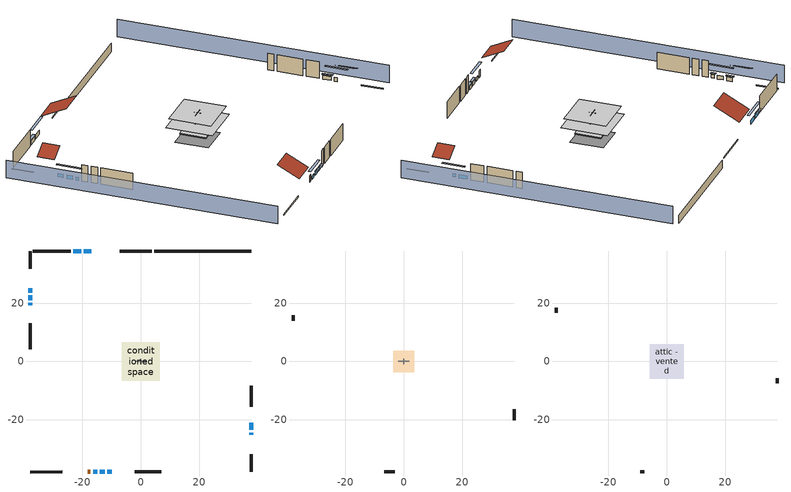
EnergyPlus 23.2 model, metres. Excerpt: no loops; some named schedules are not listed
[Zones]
conditioned space
 floor to garage (Floor1 construction): -3.66,-3.66 -3.66,3.66 3.66,3.66 3.66,-3.66 z0.3
 floor adiabatic (AdiabaticFloorConstruction): -6.51,-6.51 -6.51,6.51 6.51,6.51 6.51,-6.51 z2.74
 floor foundation (Slab2 construction): -4.6,-4.6 -4.6,4.6 4.6,4.6 4.6,-4.6 z-2.13
 wall outside (RimJoist1 construction): 3.77,37.8 -7.14,37.8 z0.3:0.61
 wall outside (RimJoist2 construction): 37.8,-37.8 37.8,-31.73 z0.3:0.61
 wall outside (RimJoist3 construction): -37.8,-37.8 -26.89,-37.8 z0.3:0.61
 wall outside (RimJoist4 construction): -37.8,37.8 -37.8,31.73 z0.3:0.61
 wall outside (AdiabaticWallConstruction 1): -18.15,-37.8 -17.24,-37.8 z0.3:2.34
 wall outside (AdiabaticWallConstruction): -16.89,37.8 -19.51,37.8 / -20.44,37.8 -23.06,37.8 z0.3:1.49; -37.8,25.14 -37.8,23.52 / 37.8,-23.37 37.8,-21 / -13.96,-37.8 -12.38,-37.8 / -37.8,22.59 -37.8,20.97 z0.3:1.37; 37.8,-25.14 37.8,-24.3 z0.3:1.4; -16.31,-37.8 -14.89,-37.8 z0.3:1.25; -11.45,-37.8 -9.92,-37.8 / -37.8,20.04 -37.8,19.27 z0.3:1.34
 wall outside (Wall3 construction): -23.99,37.8 -36.87,37.8 z0.3:5.18
 wall outside (Wall4 construction): 37.8,-15.49 37.8,-8.33 z0.3:5.18
 wall outside (Wall7 construction): -2.11,-37.8 7.07,-37.8 z0.3:5.18
 wall outside (Wall8 construction): -37.8,13.07 -37.8,4.24 z0.3:5.18
 wall foundation (FoundationWall1 construction): 37.8,37.8 4.7,37.8 z-2.13:0.3
 wall to garage (Wall5 construction): -1.83,0 1.83,0 z0.3:5.18
 wall to garage (Wall6 construction): 0,-0.91 0,0.91 z0.3:5.18
 window (WindowConstruction): -16.89,37.8 -19.51,37.8 z0.3:1.49
 window (WindowConstruction 9): -37.8,25.14 -37.8,23.52 z0.3:1.37
 window (WindowConstruction 1): -20.44,37.8 -23.06,37.8 z0.3:1.49
 window (WindowConstruction 2): 37.8,-25.14 37.8,-24.3 z0.3:1.4
 window (WindowConstruction 3): 37.8,-23.37 37.8,-21 z0.3:1.37
 window (WindowConstruction 4): -16.31,-37.8 -14.89,-37.8 z0.3:1.25
 window (WindowConstruction 5): -13.96,-37.8 -12.38,-37.8 z0.3:1.37
 window (WindowConstruction 6): -11.45,-37.8 -9.92,-37.8 z0.3:1.34
 window (WindowConstruction 7): -37.8,22.59 -37.8,20.97 z0.3:1.37
 window (WindowConstruction 8): -37.8,20.04 -37.8,19.27 z0.3:1.34
 door (Door): -18.15,-37.8 -17.24,-37.8 z0.3:2.34
 ceiling adiabatic (AdiabaticFloorConstruction): 6.51,-6.51 6.51,6.51 -6.51,6.51 -6.51,-6.51 z2.74
garage
 floor foundation (Slab1 construction): -3.66,-3.66 -3.66,3.66 3.66,3.66 3.66,-3.66 z0
 wall outside (Wall1 construction): 37.8,-20.08 37.8,-16.42 z0.3:5.18
 wall outside (Wall12 construction): -37.8,15.83 -37.8,14 z0.3:5.18
 wall outside (Wall2 construction): -6.7,-37.8 -3.04,-37.8 z0.3:5.18
attic - vented
 floor to conditioned space (Floor2 construction Reversed): -5.88,-5.88 -5.88,5.88 5.88,5.88 5.88,-5.88 z5.18
 wall outside (Wall10 construction): -37.8,18.34 -37.8,16.76 z0.3:5.18
 wall outside (Wall11 construction): -9,-37.8 -7.62,-37.8 z0.3:5.18
 wall outside (Wall9 construction): 37.8,-7.4 37.8,-5.81 z0.3:5.18
 roof outside (Roof1 construction): -15.96,37.8,5.18 -15.96,30.74,8.71 -8.07,30.74,8.71 -8.07,37.8,5.18
 roof outside (Roof2 construction): 37.8,-26.07,5.18 33.56,-26.07,7.3 33.56,-30.81,7.3 37.8,-30.81,5.18
 roof outside (Roof3 construction): -37.8,26.07,5.18 -33.56,26.07,7.3 -33.56,30.81,7.3 -37.8,30.81,5.18
 roof outside (Roof4 construction): -19.08,-37.8,5.18 -19.08,-31.65,8.26 -25.96,-31.65,8.26 -25.96,-37.8,5.18
shading: -42.37,37.8 -42.37,-37.8 / 42.37,-37.8 42.37,37.8 z0:5.18; -22.25,37.8 -14.15,37.8 -14.15,38.41 -22.25,38.41 z4.24; -37.8,23.22 -37.8,25.45 -38.41,25.45 -38.41,23.22 z1.68; -23.36,37.8 -20.13,37.8 -20.13,38.41 -23.36,38.41 z1.8; 37.8,-21.56 37.8,-27.88 38.41,-27.88 38.41,-21.56 z4.15; 37.8,-20.7 37.8,-23.68 38.41,-23.68 38.41,-20.7 z1.68; -12.15,-37.8 -19.05,-37.8 -19.05,-38.41 -12.15,-38.41 z3.99; -12.07,-37.8 -14.27,-37.8 -14.27,-38.41 -12.07,-38.41 z1.68; -9.62,-37.8 -11.75,-37.8 -11.75,-38.41 -9.62,-38.41 z1.65; -37.8,18.23 -37.8,25.33 -38.41,25.33 -38.41,18.23 z4.11; -37.8,18.97 -37.8,20.35 -38.41,20.35 -38.41,18.97 z1.65
[Building]
Building 1: Terrain=Suburbs
[Site:Location]
Ohio State Universi_OH_USA: Latitude {deg}=40.07; Longitude {deg}=-83.07; Time Zone {hr}=-5; Elevation {m}=283
[Site:GroundTemperature:Shallow]
7.2096, 5.15716, 4.99279, 5.96678, 9.8768, 13.7686, 17.1426, 19.2799, 19.4615, 17.7232, 14.4352, 10.6628
[Site:WaterMainsTemperature]
Calculation Method=Schedule; Temperature Schedule=mains temperature schedule
[Material] Roughness=Rough; Thermal Absorptance=0.9
Name | Thickness {m} | Conductivity {W/m-K} | Density {kg/m3} | Specific Heat {J/kg-K} | Solar Absorptance | Visible Absorptance
asphalt or fiberglass shingles | 0.00635 | 0.162714 | 1121.4 | 1465.45 | 0.85 | 0.85
ceiling loosefill ins | 0.169333 | 0.0480833 | 16.02 | 1046.75 | 0.7 | 0.7
ceiling stud and cavity | 0.1397 | 0.0824711 | 65.682 | 1177.47 | 0.7 | 0.7
concrete 4.0 in. | 0.1016 | 1.803125 | 2242.8 | 837.4 | 0.7 | 0.7
concrete 8.0 in. | 0.2032 | 1.803125 | 2242.8 | 837.4 | 0.7 | 0.7
door material | 0.04445 | 0.0612267 | 512.64 | 1214.23 | 0.7 | 0.7
exterior vertical ins | 0.051816 | 0.029427 | 32.04 | 1214.23 | 0.7 | 0.7
floor covering | 0.0127 | 0.0433444 | 54.468 | 1339.84 | 0.6 | 0.6
floor covering 1 | 0.0127 | 0.0450781 | 54.468 | 1339.84 | 0.9 | 0.9
floor rigid ins; wall rigid ins | 0.512978 | 0.029427 | 32.04 | 1214.23 | 0.7 | 0.7
floor stud and cavity | 0.1397 | 0.923637 | 92.3553 | 1139.71 | 0.7 | 0.7
floor stud and cavity 1 | 0.1397 | 1.75129 | 37.0049 | 1207.88 | 0.7 | 0.7
furniture material conditioned space 1; furniture material garage 1 | 0.1524 | 0.115458 | 640.8 | 1214.23 | 0.6 | 0.6
gypsum board | 0.0127 | 0.160291 | 801 | 837.4 | 0.6 | 0.6
gypsum board 1 | 0.0127 | 0.160291 | 801 | 837.4 | 0.7 | 0.7
osb sheathing 0.5 in. | 0.0127 | 0.115458 | 512.64 | 1214.23 | 0.6 | 0.6
osb sheathing 0.5 in. 1; osb sheathing 0.5 in. 2; osb sheathing 0.5 in. 3 | 0.0127 | 0.115458 | 512.64 | 1214.23 | 0.7 | 0.7
osb sheathing 0.75 in. | 0.01905 | 0.115458 | 512.64 | 1214.23 | 0.7 | 0.7
osb sheathing 2.0 in. | 0.0508 | 0.115458 | 512.64 | 1214.23 | 0.7 | 0.7
rim joist stud and cavity | 0.0508 | 0.0316358 | 125.044 | 1163.47 | 0.6 | 0.6
roof rigid ins | 0.00281632 | 0.029427 | 32.04 | 1214.23 | 0.7 | 0.7
vinyl siding | 0.009525 | 0.089435 | 177.822 | 1046.75 | 0.5 | 0.5
wall stud and cavity | 0.1397 | 0.419005 | 139.0536 | 1170.24 | 0.6 | 0.6
wall stud and cavity 1 | 0.1397 | 0.0950889 | 139.0536 | 1170.24 | 0.7 | 0.7
wall stud and cavity 2 | 0.1397 | 0.0937203 | 139.0536 | 1170.24 | 0.7 | 0.7
wall stud and cavity 3 | 0.0889 | 0.380278 | 52.3479 | 1209.89 | 0.7 | 0.7
wall stud and cavity 4 | 0.0889 | 0.391764 | 83.0341 | 1211.67 | 0.7 | 0.7
wood siding; wood siding 1 | 0.0254 | 0.102417 | 544.68 | 1172.36 | 0.7 | 0.7
[WindowMaterial:SimpleGlazingSystem]
WindowMaterial: U-Factor {W/m2-K}=2.15764; Solar Heat Gain Coefficient=0.44
[Construction]
AdiabaticFloorConstruction: floor stud and cavity 1, floor rigid ins, osb sheathing 0.75 in., floor covering
AdiabaticWallConstruction: wood siding, wall rigid ins, wall stud and cavity 3, gypsum board
AdiabaticWallConstruction 1: wood siding 1, wall rigid ins, wall stud and cavity 3, gypsum board
Door: door material
Floor1 construction: floor stud and cavity, osb sheathing 0.75 in., floor covering
Floor2 construction Reversed: gypsum board, ceiling stud and cavity, ceiling loosefill ins
FoundationWall1 construction: concrete 8.0 in., gypsum board 1
furniture construction conditioned space 1: furniture material conditioned space 1
furniture construction garage 1: furniture material garage 1
PartitionWallConstruction: gypsum board, wall stud and cavity 4, gypsum board
RimJoist1 construction; RimJoist2 construction; RimJoist3 construction; RimJoist4 construction: vinyl siding, osb sheathing 2.0 in., rim joist stud and cavity
Roof1 construction; Roof2 construction; Roof3 construction; Roof4 construction: asphalt or fiberglass shingles, roof rigid ins, osb sheathing 0.5 in.
Slab1 construction: concrete 4.0 in.
Slab2 construction: concrete 4.0 in., floor covering 1
Wall1 construction; Wall10 construction; Wall11 construction; Wall12 construction; Wall2 construction; Wall9 construction: vinyl siding, osb sheathing 0.5 in. 1, wall stud and cavity
Wall3 construction; Wall4 construction; Wall7 construction; Wall8 construction: vinyl siding, osb sheathing 0.5 in. 1, wall stud and cavity 1, gypsum board
Wall5 construction: osb sheathing 0.5 in. 2, wall stud and cavity 2, gypsum board
Wall6 construction: osb sheathing 0.5 in. 3, wall stud and cavity 2, gypsum board
WindowConstruction; WindowConstruction 1; WindowConstruction 2; WindowConstruction 3; WindowConstruction 4; WindowConstruction 5; WindowConstruction 6; WindowConstruction 7; WindowConstruction 8; WindowConstruction 9: WindowMaterial
[Zone] Multiplier=1; Part of Total Floor Area=Yes
Name | Volume {m3}
attic - vented | 121.062
conditioned space | 749.83
garage | 130.484
[Space]
Name | Zone | Volume {m3}
attic - vented 1 | attic - vented | 121.062
conditioned space 1 | conditioned space | 749.83
garage 1 | garage | 130.484
[ZoneInfiltration:EffectiveLeakageArea] Schedule=Always On Discrete
Name | Zone or Space | Effective Air Leakage Area {cm2} | Stack Coefficient | Wind Coefficient
infil|attic - vented 1 | attic - vented 1 | 4605.36 | 0.00058455 | 4.53762e-05
infil|garage 1 | garage 1 | 135.919 | 0.000274438 | 6.3861e-05
[ZoneMixing]
whole house fan mix: Zone or Space=attic - vented; Schedule=Always On Continuous; Design Flow Rate Calculation Method=Flow/Zone; Design Flow Rate {m3/s}=0; Source Zone or Space=conditioned space
[SurfaceProperty:ExposedFoundationPerimeter] Exposed Perimeter Calculation Method=TotalExposedPerimeter
Name | Total Exposed Perimeter {m}
Slab2 | 33.10128
Slab1 | 18.288
[SurfaceProperty:IncidentSolarMultiplier] Incident Solar Multiplier=1; Incident Solar Multiplier Schedule=trans schedule winter=0.85 summer=0.7
Window1; Window10; Window2; Window3; Window4; Window5; Window6; Window7; Window8; Window9
[InternalMass]
Name | Construction | Zone or ZoneList | Space or SpaceList | Surface Area {m2}
furniture mass conditioned space 1 | furniture construction conditioned space 1 | conditioned space | conditioned space 1 | 123.004
partition wall mass | PartitionWallConstruction | conditioned space | conditioned space 1 | 307.509
furniture mass garage 1 | furniture construction garage 1 | garage | garage 1 | 5.35122
[Lights] Design Level Calculation Method=LightingLevel; Return Air Fraction=0; Fraction Radiant=0.6; Fraction Visible=0.2; Fraction Replaceable=1
Name | Zone or ZoneList or Space or SpaceList | Schedule | Lighting Level {W}
interior lighting | conditioned space 1 | lighting_interior | 512.917
garage lighting | garage 1 | lighting_garage | 12.0394
[People]
occupants: Zone or ZoneList or Space or SpaceList=conditioned space 1; Number of People Schedule=occupants; Number of People Calculation Method=People; Number of People=2; Fraction Radiant=0.314171; Sensible Heat Fraction=0.56303; Activity Level Schedule=occupants activity schedule; Carbon Dioxide Generation Rate {m3/s-W}=0; Enable ASHRAE 55 Comfort Warnings=No; Mean Radiant Temperature Calculation Type=ZoneAveraged
[ElectricEquipment] Zone or ZoneList or Space or SpaceList=conditioned space 1; Design Level Calculation Method=EquipmentLevel
Name | Schedule | Design Level {W} | Fraction Latent | Fraction Radiant | Fraction Lost
ceiling fan | ceiling_fan | 16.713 | 0 | 0.558 | 0
clothes dryer | clothes_dryer | 3382.71 | 0.015 | 0.081 | 0.85
clothes washer | clothes_washer | 169.169 | 0.03 | 0.162 | 0.7
cooking range | cooking_range | 110.008 | 0.161847 | 0.382892 | 0.2
dishwasher | dishwasher | 351.753 | 0.3 | 0.18 | 0.4
fridge | fridge schedule | 57.4402 | 0 | 0.6 | 0
mech vent bath fan 0 | mech vent bath fan 0 schedule | 30 | 0 | 0 | 1
mech vent house fan | mech vent house fan schedule | 0 | 0 | 0 | 1
mech vent house fan cfis | mech vent house fan cfis schedule | 0 | 0 | 0 | 0
mech vent range fan 0 | mech vent range fan 0 schedule | 30 | 0 | 0 | 1
misc plug loads | plug_loads_other | 476.333 | 0.021 | 0.558 | 0.049
whole house fan | Always On Discrete | 0 | 0 | 0 | 1
[OtherEquipment] Zone or ZoneList or Space or SpaceList=conditioned space 1; Design Level Calculation Method=EquipmentLevel
Name | Fuel Type | Schedule | Design Level {W} | Fraction Latent | Fraction Radiant | Fraction Lost
cooking range 1 | NaturalGas | cooking_range | 3224.01 | 0.161847 | 0.382892 | 0.2
mech vent house fan latent load equip | None | Always On Discrete | 0 | 1 | 0 | 0
mech vent house fan sensible load equip | None | Always On Discrete | 0 | 0 | 0 | 0
water heater energy adjustment1 | NaturalGas | Always On Discrete | 0.01 | 0 | 0 | 1
water latent | None | hot_water_fixtures | 264.424 | 1 | 0 | 0
water sensible | None | hot_water_fixtures | -260.601 | 0 | 0.6 | 0
[ZoneInfiltration:DesignFlowRate] Zone or ZoneList or Space or SpaceList=conditioned space 1; Schedule=Always On Discrete; Design Flow Rate Calculation Method=Flow/Zone; Design Flow Rate {m3/s}=0
infil flow; natural vent flow; whole house fan flow
[AvailabilityManager:Scheduled]
central ac and furnace airloop Availability Manager: Schedule=Always On Discrete
[WaterUse:Equipment]
dishwasher: Peak Flow Rate {m3/s}=3.84436e-06; Flow Rate Fraction Schedule=hot_water_dishwasher
[Foundation:Kiva] Wall Depth Below Slab {m}=0.2032
Name | Initial Indoor Air Temperature {C} | Wall Height Above Grade {m} | Custom Block Material Name 1 | Custom Block Depth 1 {m} | Custom Block X Position 1 {m} | Custom Block Z Position 1 {m}
Foundation Kiva 1 | 4.66461 | 0.1016
Foundation Kiva 2 | 20 | 0.3048 | exterior vertical ins | 2.4384 | 0.2159 | 0
[Foundation:Kiva:Settings]
Soil Conductivity {W/m-K}=2.4234; Soil Density {kg/m3}=1842.3; Soil Specific Heat {J/kg-K}=418.7; Ground Solar Absorptivity=0.9; Ground Thermal Absorptivity=0.9; Ground Surface Roughness {m}=0.03; Far-Field Width {m}=40; Deep-Ground Boundary Condition=ZeroFlux; Deep-Ground Depth {m}=40; Minimum Cell Dimension {m}=0.2; Maximum Cell Growth Coefficient=3; Simulation Timestep=Timestep
[Exterior:Lights]
exterior lighting: Schedule=exterior lighting schedule; Design Level {W}=23.9994
[EnergyManagementSystem:GlobalVariable]
central_ac_and_furnace_airloop_Fan_RTF
[EnergyManagementSystem:Sensor]
Name | Output:Variable or Output:Meter | Output:Variable or Output:Meter Index Key
clg_load_cond | Cooling:EnergyTransfer:Zone:CONDITIONED SPACE
clg_sp_s | Schedule Value | cooling setpoint
clothes_dryer_exhaust_0_sch_s | Schedule Value | clothes_dryer
cool_season | Schedule Value | cooling season schedule
htg_load_cond | Heating:EnergyTransfer:Zone:CONDITIONED SPACE
htg_sp_s | Schedule Value | heating setpoint
mech_vent_bath_fan_0_sch_s | Schedule Value | mech vent bath fan 0 schedule
mech_vent_range_fan_0_sch_s | Schedule Value | mech vent range fan 0 schedule
natural_vent_s | Schedule Value | natural vent schedule
out_pb_s | Site Outdoor Air Barometric Pressure
out_wt_s | Site Outdoor Air Humidity Ratio
site_vw_s | Site Wind Speed
[EnergyManagementSystem:Actuator]
Name | Actuated Component Unique | Actuated Component Type | Actuated Component Control Type
infil_flow_act | infil flow | Zone Infiltration | Air Exchange Flow Rate
mech_vent_house_fan_cfis_act | mech vent house fan cfis | ElectricEquipment | Electricity Rate
mech_vent_house_fan_latent_load_equip_act | mech vent house fan latent load equip | OtherEquipment | Power Level
mech_vent_house_fan_sensible_load_equip_act | mech vent house fan sensible load equip | OtherEquipment | Power Level
natural_vent_flow_act | natural vent flow | Zone Infiltration | Air Exchange Flow Rate
water_heater_ec_adj_act | water heater energy adjustment1 | OtherEquipment | Power Level
whole_house_fan_act | whole house fan | ElectricEquipment | Electricity Rate
whole_house_fan_flow_act | whole house fan flow | Zone Infiltration | Air Exchange Flow Rate
whole_house_fan_mix_act | whole house fan mix | ZoneMixing | Air Exchange Flow Rate
[EnergyManagementSystem:Program]
central_ac_and_furnace_supply_fan_disaggregate_program: Set central_ac_and_furnace_supply_fan_clg = 0; If central_ac_and_furnace_clg_coil_s > 0; Set central_ac_and_furnace_supply_fan_clg = central_ac_and_furnace_supply_fan_s; EndIf
central_ac_and_furnace_supply_fan_disaggregate_program_1: Set central_ac_and_furnace_supply_fan_primary_htg = 0; If central_ac_and_furnace_htg_coil_s > 0; Set central_ac_and_furnace_supply_fan_primary_htg = central_ac_and_furnace_supply_fan_s_1; EndIf
infil_program: Set p_m = 0.14; Set p_s = 0.22; Set s_m = 270; Set s_s = 370; Set z_m = 9.99744; Set z_s = 5.410200000000001; Set f_t = (((s_m/z_m)^p_m)*((z_s/s_s)^p_s)); Set Tdiff = tin_s-tout_s; Set dT = @Abs Tdiff; Set c = 0.0821; Set Cs = 0.0998; Set Cw = 0.147; Set n = 0.65; Set sft = (f_t*0.7000000000000001); Set temp1 = ((c*Cw)*((sft*site_vw_s)^(2*n)))^2; Set Qinf = (((c*Cs*(dT^n))^2)+temp1)^0.5; Set Qinf = (@Max Qinf 0); Set mech_vent_house_fan_sensible_load_equip_act = 0.0; Set mech_vent_house_fan_latent_load_equip_act = 0.0; Set OASupInPb = out_pb_s; Set OASupInTemp = tout_s; Set OASupInW = out_wt_s; Set OASupRho = (@RhoAirFnPbTdbW OASupInPb OASupInTemp OASupInW); Set OASupCp = (@CpAirFnW OASupInW); Set OASupInEnth = (@HFnTdbW OASupInTemp OASupInW); Set ZoneTemp = tin_s; Set ZoneW = win_s; Set ZoneCp = (@CpAirFnW ZoneW); Set ZoneAirEnth = (@HFnTdbW ZoneTemp ZoneW); Set mech_vent_house_fan_cfis_act = 0.0; Set QWHV_cfis_sup = 0.0; Set QWHV_cfis_suppl_sup = 0.0; Set QWHV_cfis_suppl_exh = 0.0; Set Qrange = 0; Set Qrange = Qrange + 0.04719 * mech_vent_range_fan_0_sch_s; Set Qbath = 0; Set Qbath = Qbath + 0.04719 * mech_vent_bath_fan_0_sch_s; Set Qdryer = 0; Set Qdryer = Qdryer + 0.07639 * clothes_dryer_exhaust_0_sch_s; Set QWHV_sup = 0.0; Set QWHV_exh = 0.0; Set Qexhaust = Qrange + Qbath + Qdryer + QWHV_exh + QWHV_cfis_suppl_exh; Set Qsupply = QWHV_sup + QWHV_cfis_sup + QWHV_cfis_suppl_sup; Set Qfan = (@Max Qexhaust Qsupply); If Qfan > 0; Set Qavg = ((Qexhaust + Qsupply) / 2.0); If ((@Abs (Qexhaust - Qavg)) / Qavg) <= 0.1; Set phi = 1; Else; Set phi = (Qinf / (Qinf + Qfan)); EndIf; Set Qinf_adj = phi * Qinf; Else; Set Qinf_adj = Qinf; EndIf; Set infil_flow_act = Qinf_adj; Set Qload = Qfan; Set Effectiveness_Sens = 0.0; Set Effectiveness_Lat = 0.0; Set Fan_MFR = Qload * OASupRho; Set ZoneInEnth = OASupInEnth; Set ZoneInTemp = OASupInTemp; Set FanTotalToCond = Fan_MFR * (ZoneInEnth - ZoneAirEnth); Set FanSensToCond = Fan_MFR * ZoneCp * (ZoneInTemp - ZoneTemp); Set FanLatToCond = FanTotalToCond - FanSensToCond; Set mech_vent_house_fan_sensible_load_equip_act = mech_vent_house_fan_sensible_load_equip_act + FanSensToCond; Set mech_vent_house_fan_latent_load_equip_act = mech_vent_house_fan_latent_load_equip_act + FanLatToCond
natural_vent_program: Set Tin = tin_s; Set Tout = tout_s; Set Wout = out_wt_s; Set Pbar = out_pb_s; Set Phiout = (@RhFnTdbWPb Tout Wout Pbar); Set MaxHR = 0.0115; Set MaxRH = 0.7; Set Tnvsp = (htg_sp_s + clg_sp_s) / 2; Set NVavail = natural_vent_s; Set ClgSsnAvail = cool_season; Set natural_vent_flow_act = 0; Set whole_house_fan_flow_act = 0; Set whole_house_fan_mix_act = 0; Set whole_house_fan_act = 0; If ((Wout < MaxHR) && (Phiout < MaxRH) && (Tin > Tout) && (Tin > Tnvsp) && (ClgSsnAvail > 0)); Set WHF_Flow = 0; Set Adj = (Tin-Tnvsp)/(Tin-Tout); Set Adj = (@Min Adj 1); Set Adj = (@Max Adj 0); If (WHF_Flow > 0); Set whole_house_fan_flow_act = WHF_Flow*Adj; Set whole_house_fan_mix_act = WHF_Flow*Adj; Set WHF_W = 0; Set whole_house_fan_act = WHF_W*Adj; ElseIf (NVavail > 0); Set NVArea = 7450.730904960002; Set Cs = 0.0001989901015519336; Set Cw = 9.172957080274798e-05; Set Tdiff = Tin-Tout; Set dT = (@Abs Tdiff); Set Vwind = site_vw_s; Set SGNV = NVArea*Adj*((((Cs*dT)+(Cw*(Vwind^2)))^0.5)/1000); Set MaxNV = 4.165722765312; Set natural_vent_flow_act = (@Min SGNV MaxNV); EndIf; EndIf
total_loads_program: Set loads_htg_tot = 0; Set loads_clg_tot = 0; If htg_load_cond > 0; Set loads_htg_tot = loads_htg_tot + (htg_load_cond - clg_load_cond) * 1.0; EndIf; If clg_load_cond > 0; Set loads_clg_tot = loads_clg_tot + (clg_load_cond - htg_load_cond) * 1.0; EndIf
unmet_hours_program: Set htg_unmet_hours = 0; Set clg_unmet_hours = 0; If ((DayOfYear >= 1) && (DayOfYear <= 365)); If zone_htg_unmet_s > htg_unmet_hours; Set htg_unmet_hours = zone_htg_unmet_s; EndIf; EndIf; If ((DayOfYear >= 1) && (DayOfYear <= 365)); If zone_clg_unmet_s > clg_unmet_hours; Set clg_unmet_hours = zone_clg_unmet_s; EndIf; EndIf
water_heater_EC_adj: Set dhw_e_cons = water_heater_energy + water_heater_on_cycle_parasitic + water_heater_off_cycle_parasitic; Set water_heater_ec_adj_act = 0.0 * dhw_e_cons / 1
[EnergyManagementSystem:ProgramCallingManager]
central ac and furnace supply fan disaggregate program calling manager: EndOfSystemTimestepBeforeHVACReporting; central_ac_and_furnace_supply_fan_disaggregate_program
central ac and furnace supply fan disaggregate program calling manager 1: EndOfSystemTimestepBeforeHVACReporting; central_ac_and_furnace_supply_fan_disaggregate_program_1
infil_program calling manager: BeginZoneTimestepAfterInitHeatBalance; infil_program
natural_vent_program calling manager: BeginZoneTimestepAfterInitHeatBalance; natural_vent_program
total_loads_program calling manager: EndOfZoneTimestepAfterZoneReporting; total_loads_program
unmet_hours_program calling manager: EndOfZoneTimestepBeforeZoneReporting; unmet_hours_program
water heater EC_adj ProgramManager: EndOfSystemTimestepBeforeHVACReporting; water_heater_EC_adj
[EnergyManagementSystem:OutputVariable]
Name | EMS Variable | Type of Data in Variable | Update Frequency | EMS Program or Subroutine | Units
central ac and furnace supply fan disaggregate clg | central_ac_and_furnace_supply_fan_clg | Summed | SystemTimestep | central_ac_and_furnace_supply_fan_disaggregate_program | J
central ac and furnace supply fan disaggregate htg primary | central_ac_and_furnace_supply_fan_primary_htg | Summed | SystemTimestep | central_ac_and_furnace_supply_fan_disaggregate_program_1 | J
infil_flow_act_timeseries_outvar | infil_flow_act | Averaged | ZoneTimestep | infil_program | m^/s
natural_vent_flow_act_timeseries_outvar | natural_vent_flow_act | Averaged | ZoneTimestep | natural_vent_program | m^/s
Qfan_timeseries_outvar | Qfan | Averaged | ZoneTimestep | infil_program | m^/s
whole_house_fan_flow_act_timeseries_outvar | whole_house_fan_flow_act | Averaged | ZoneTimestep | natural_vent_program | m^/s
loads_htg_tot_peakload_outvar; loads_htg_tot_annual_outvar; loads_htg_tot_timeseries_outvar | loads_htg_tot | Summed | ZoneTimestep | total_loads_program | J
loads_clg_tot_peakload_outvar; loads_clg_tot_annual_outvar; loads_clg_tot_timeseries_outvar | loads_clg_tot | Summed | ZoneTimestep | total_loads_program | J
htg_unmet_hours_annual_outvar; htg_unmet_hours_timeseries_outvar | htg_unmet_hours | Summed | ZoneTimestep | unmet_hours_program | hr
clg_unmet_hours_annual_outvar; clg_unmet_hours_timeseries_outvar | clg_unmet_hours | Summed | ZoneTimestep | unmet_hours_program | hr
